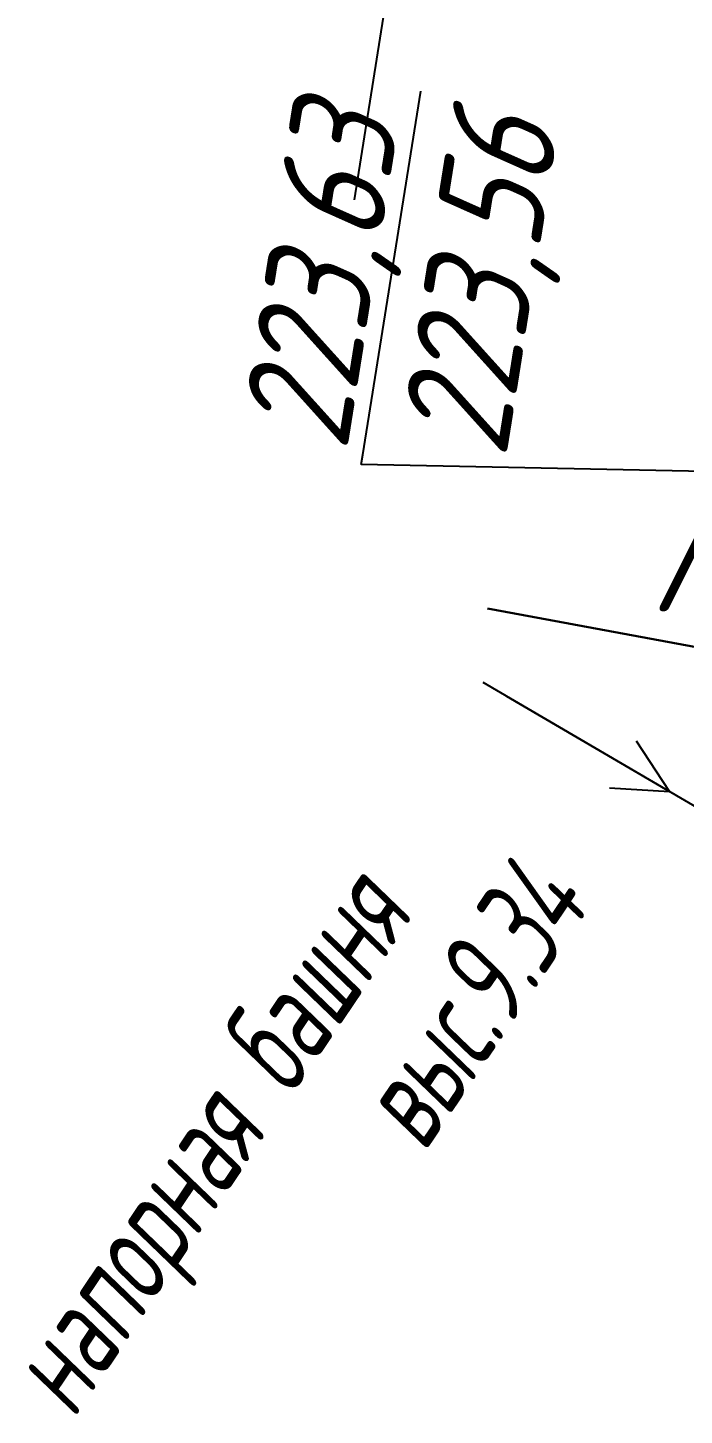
# Model space of a CAD drawing. Header units: millimetres. Extents: x -1799 to 6962, y -1020 to 4121.
# Drawn here: x 3628.9 to 3653.2, y 2946.3 to 2997.7 of the extents above; entities that cross this region are included whole.
import ezdxf
from ezdxf import colors
from ezdxf.entities.mleader import LeaderData, LeaderLine
from ezdxf.math import Vec2, Vec3

# ---------------------------------------------------------------- set-up
doc = ezdxf.new("R2010")
doc.units = ezdxf.units.MM
doc.linetypes.add('CONTI', pattern=[0])
doc.layers.add('NAD_MDEFAULT', color=7, linetype='CONTI')
doc.layers.add('SIT_LDEFAULT', color=7, linetype='CONTI')
doc.layers.add('Отметки', color=5, linetype='Continuous', lineweight=30)
doc.layers.add('Привязка', color=250, linetype='Continuous', lineweight=35)
doc.styles.add('eskd', font='spds.shx', dxfattribs={"width": 1.2, "oblique": 15})
doc.styles.add('ГОСТ', font='', dxfattribs={"oblique": 15, "height": 4})
doc.styles.get('ГОСТ').set_extended_font_data('GOST type A')

# ---------------------------------------------------------------- blocks, each defined once
blk = doc.blocks.new('_None')

msp = doc.modelspace()

# ---------------------------------------------------------------- linework, layer by layer
at = {"layer": 'SIT_LDEFAULT', "color": 7}
for p, q in [((3662.681700376395, 2963.51921173503), (3645.78170037643, 2973.419213734952)), ((3646.641700376416, 2972.909211734695), (3652.681700376395, 2969.379212735606)), ((3652.681700376395, 2969.379212735606), (3651.461700376423, 2971.249215735507)), ((3650.451700376414, 2969.51921173503), (3652.681700376395, 2969.379212735606))]:
    msp.add_line(p, q, dxfattribs=at)
at = {"layer": 'Отметки', "linetype": 'ByBlock', "lineweight": -2, "ltscale": 0.2}
msp.add_line((3641.265207717583, 2981.490603145597), (3641.321963465753, 2981.846101085109), dxfattribs=at)
for points in [[(3641.321963465753, 2981.846101085109), (3643.474091679944, 2995.326271300589)], [(3683.082002343182, 2980.635839617265), (3641.265207717583, 2981.490603145597)]]:
    msp.add_lwpolyline(points, dxfattribs=at)
at = {"layer": 'Привязка', "lineweight": 30, "ltscale": 7}
msp.add_lwpolyline([(3677.915619207613, 2970.23136557584), (3645.936339049667, 2976.161292288837)], dxfattribs=at)

# ---------------------------------------------------------------- texts
at = {"layer": 'NAD_MDEFAULT', "color": 7, "style": 'eskd', "oblique": 10, "width": 0.8}
for s, p in [('выс.9.34', (3643.58564637643, 2955.954684735661)), ('напорная башня', (3630.60958837643, 2946.094400735025))]:
    msp.add_text(s, height=3.5, rotation=56, dxfattribs=at).set_placement(p)
at = {"layer": 'Отметки', "color": 0, "style": 'ГОСТ', "oblique": 15}
msp.add_text('223,56', height=4, rotation=80.9291982, dxfattribs=at).set_placement((3646.619316645791, 2981.685553539929, 126.574))
at = {"layer": 'Отметки', "ltscale": 0.2, "insert": (3636.779066278899, 2982.571381037508), "char_height": 4, "attachment_point": 1, "rotation": 80.92919820000002, "style": 'ГОСТ'}
msp.add_mtext('223,63', dxfattribs=at)
at = {"layer": 'Привязка', "lineweight": 30, "ltscale": 7, "style": 'ГОСТ', "oblique": 15}
msp.add_text('ПК65+00,0', height=4, rotation=348.4936064603144, dxfattribs=at).set_placement((3651.868658777394, 2976.150067492773, 126.574))

# ---------------------------------------------------------------- leaders
at = {"layer": 'Отметки', "ltscale": 0.2}
ml = msp.add_multileader_mtext('Standard', dxfattribs=at)
ml.set_content('223,59', color=256, style='ГОСТ')
ml.set_leader_properties()
ml.set_arrow_properties(name='NONE')
ml.build(insert=Vec2(0, 0))
ml.multileader.update_dxf_attribs({"text_left_attachment_type": 6, "text_right_attachment_type": 6, "dogleg_length": 0.36, "arrow_head_size": 2})
ctx = ml.context
ctx.base_point, ctx.arrow_head_size, ctx.landing_gap_size, ctx.plane_origin, ctx.plane_x_axis, ctx.plane_y_axis = Vec3(3643.651523527396, 3007.905811973376), 2, 0, Vec3(3717.937294030629, 2984.864710933914), Vec3(0.1576548559975794, 0.9874942766317092), Vec3(-0.9874942766317092, 0.1576548559975794)
ctx.left_attachment, ctx.right_attachment = 6, 6
notes = []
notes.append((ctx, [(0, (1, 1, 0), (3643.594767779237, 3007.550314033789), (0.1576548559975794, 0.9874942766317092), 0.3600000000000001, [(0, [(3684.398585254394, 2988.505076516804)], 0, [])])]))
ctx.mtext.insert, ctx.mtext.text_direction, ctx.mtext.rotation, ctx.mtext.line_spacing_style, ctx.mtext.flow_direction = Vec3(3639.108626340554, 3008.6310919257), Vec3(0.1576548559975794, 0.9874942766317092), 1.412480969589069, 2, 5
for ctx, leaders in notes:
    for number, flags, end, landing, length, lines in leaders:
        leader = LeaderData()
        leader.index, (leader.has_last_leader_line, leader.has_dogleg_vector, leader.attachment_direction) = number, flags
        leader.last_leader_point, leader.dogleg_vector, leader.dogleg_length = Vec3(end), Vec3(landing), length
        for number, points, colour, breaks in lines:
            line = LeaderLine()
            line.index, line.vertices, line.color, line.breaks = number, Vec3.list(points), colors.encode_raw_color(colour), breaks
            leader.lines.append(line)
        ctx.leaders.append(leader)

doc.saveas('drawing.dxf')
